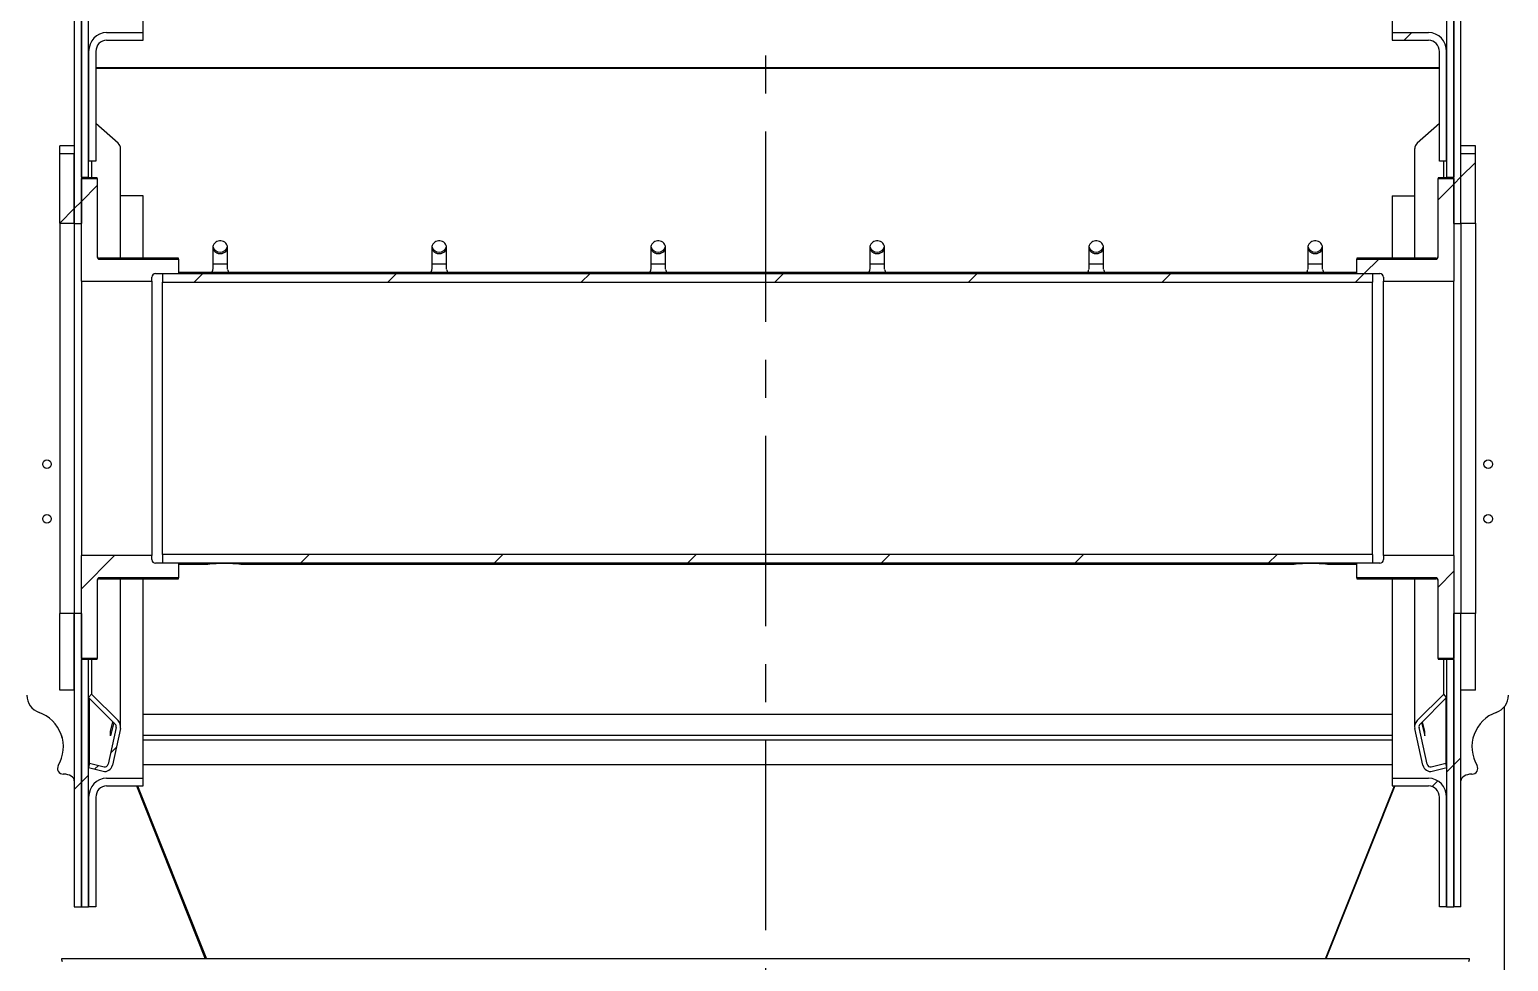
# Model space of a CAD drawing. Header units: millimetres. Extents: x 0 to 55611, y 0 to 32827.
# Drawn here: x 14167 to 16226, y 14158 to 15454 of the extents above; entities that cross this region are included whole.
import ezdxf

# ---------------------------------------------------------------- set-up
doc = ezdxf.new("R2010")
doc.units = ezdxf.units.MM
doc.header["$LTSCALE"] = 10
doc.linetypes.add('CENTER', pattern=[50.8, 31.75, -6.35, 6.35, -6.35])
doc.linetypes.add('SLD-Continua', pattern=[0])
doc.layers.add('EQUIPO', color=30, linetype='SLD-Continua')
doc.layers.add('FIMSA-CENTROS', color=3, linetype='CENTER')
pattern_1 = [(45, (-10791.88, -12779.92), (-134.7038, 134.7038), [])]

msp = doc.modelspace()

# ---------------------------------------------------------------- hatches: boundary and pattern name
at = {"linetype": 'SLD-Continua', "lineweight": 18}
h = msp.add_hatch(dxfattribs=at)
h.set_pattern_fill('ANSI31', scale=60, style=0)
h.set_pattern_definition(pattern_1)
edge = h.paths.add_edge_path(flags=0)
edge.add_ellipse((14604.9, 16151.5), major_axis=(-2467.1, -1338.5), ratio=0.17101, start_angle=275.4894, end_angle=275.6976)
edge.add_line((14132.2, 16438.5), (14227.6, 16262.6))
edge.add_ellipse((14214.6, 16254.6), major_axis=(0, 16), ratio=0.939693, start_angle=270, end_angle=300, ccw=False)
edge.add_line((14229.6, 16254.6), (14229.6, 15184.5))
edge.add_line((14229.6, 15184.5), (14239.6, 15184.5))
edge.add_line((14239.6, 15184.5), (14239.6, 16254.6))
edge.add_ellipse((14214.6, 16254.6), major_axis=(0, 26.6), ratio=0.939693, start_angle=270, end_angle=300)
edge.add_line((14236.3, 16267.9), (14141, 16443.5))
h = msp.add_hatch(dxfattribs=at)
h.set_pattern_fill('ANSI31', scale=60, style=0)
h.set_pattern_definition(pattern_1)
edge = h.paths.add_edge_path(flags=0)
edge.add_ellipse((15784.3, 16151.5), major_axis=(-2467.1, 1338.5), ratio=0.17101, start_angle=264.3024, end_angle=264.5106)
edge.add_line((16248.2, 16443.5), (16153, 16267.9))
edge.add_ellipse((16174.6, 16254.6), major_axis=(0, 26.6), ratio=0.939693, start_angle=60, end_angle=90)
edge.add_line((16149.6, 16254.6), (16149.6, 15184.5))
edge.add_line((16149.6, 15184.5), (16159.6, 15184.5))
edge.add_line((16159.6, 15184.5), (16159.6, 16254.6))
edge.add_ellipse((16174.6, 16254.6), major_axis=(0, 16), ratio=0.939693, start_angle=60, end_angle=90, ccw=False)
edge.add_line((16161.6, 16262.6), (16257, 16438.5))
h = msp.add_hatch(dxfattribs=at)
h.set_pattern_fill('ANSI31', scale=60, style=0)
h.set_pattern_definition(pattern_1)
edge = h.paths.add_edge_path(flags=0)
edge.add_line((14173.6, 16534.5), (14173.6, 16523.8))
edge.add_line((14173.6, 16523.8), (14224.6, 16523.8))
edge.add_ellipse((14224.6, 16507.9), major_axis=(0, -16), ratio=0.939693, start_angle=90, end_angle=180, ccw=False)
edge.add_line((14239.6, 16507.9), (14239.6, 15248.7))
edge.add_line((14239.6, 15248.7), (14249.6, 15248.7))
edge.add_line((14249.6, 15248.7), (14249.6, 16507.9))
edge.add_ellipse((14224.6, 16507.9), major_axis=(0, 26.6), ratio=0.939693, start_angle=270, end_angle=360)
edge.add_line((14224.6, 16534.5), (14173.6, 16534.5))
h = msp.add_hatch(dxfattribs=at)
h.set_pattern_fill('ANSI31', scale=60, style=0)
h.set_pattern_definition(pattern_1)
edge = h.paths.add_edge_path(flags=0)
edge.add_line((16215.6, 16523.8), (16215.6, 16534.5))
edge.add_line((16215.6, 16534.5), (16164.6, 16534.5))
edge.add_ellipse((16164.6, 16507.9), major_axis=(0, 26.6), ratio=0.939693, start_angle=0, end_angle=90)
edge.add_line((16139.6, 16507.9), (16139.6, 15248.7))
edge.add_line((16139.6, 15248.7), (16149.6, 15248.7))
edge.add_line((16149.6, 15248.7), (16149.6, 16507.9))
edge.add_ellipse((16164.6, 16507.9), major_axis=(0, -16), ratio=0.939693, start_angle=180, end_angle=270, ccw=False)
edge.add_line((16164.6, 16523.8), (16215.6, 16523.8))
h = msp.add_hatch(dxfattribs=at)
h.set_pattern_fill('ANSI31', scale=60, style=0)
h.set_pattern_definition(pattern_1)
edge = h.paths.add_edge_path(flags=0)
edge.add_line((16114.6, 15450.1), (16063.6, 15450.1))
edge.add_line((16063.6, 15450.1), (16063.6, 15439.4))
edge.add_line((16063.6, 15439.4), (16114.6, 15439.4))
edge.add_ellipse((16114.6, 15423.5), major_axis=(0, -16), ratio=0.939693, start_angle=90, end_angle=180, ccw=False)
edge.add_line((16129.6, 15423.5), (16129.6, 15271.3))
edge.add_line((16129.6, 15271.3), (16139.6, 15271.3))
edge.add_line((16139.6, 15271.3), (16139.6, 15423.5))
edge.add_ellipse((16114.6, 15423.5), major_axis=(0, 26.6), ratio=0.939693, start_angle=270, end_angle=360)
h = msp.add_hatch(dxfattribs=at)
h.set_pattern_fill('ANSI31', scale=60, style=0)
h.set_pattern_definition(pattern_1)
h.paths.add_polyline_path([(14229.6, 15281.8), (14209.6, 15281.8), (14209.6, 15184.6), (14229.6, 15184.6)], flags=0)
h = msp.add_hatch(dxfattribs=at)
h.set_pattern_fill('ANSI31', scale=60, style=0)
h.set_pattern_definition(pattern_1)
h.paths.add_polyline_path([(16179.6, 15281.8), (16159.6, 15281.8), (16159.6, 15184.6), (16179.6, 15184.6)], flags=0)
h = msp.add_hatch(dxfattribs=at)
h.set_pattern_fill('ANSI31', scale=60, style=0)
h.set_pattern_definition(pattern_1)
edge = h.paths.add_edge_path(flags=0)
edge.add_line((14261.6, 15137.7), (14261.6, 15247.2))
edge.add_line((14261.6, 15247.2), (14239.6, 15247.2))
edge.add_line((14239.6, 15247.2), (14239.6, 15104))
edge.add_line((14239.6, 15104), (14337.6, 15104))
edge.add_line((14337.6, 15104), (14337.6, 15109.6))
edge.add_spline(control_points=[(14337.6, 15109.6), (14337.6, 15109.6), (14337.6, 15109.7), (14337.6, 15109.8), (14337.6, 15110.4), (14337.8, 15110.9), (14338, 15111.5), (14338.2, 15112), (14338.5, 15112.5), (14338.9, 15112.9), (14339.2, 15113.3), (14339.7, 15113.7), (14340.2, 15114), (14340.7, 15114.2), (14341.2, 15114.4), (14341.8, 15114.5), (14342, 15114.6), (14342.3, 15114.6), (14342.6, 15114.6)], knot_values=[0.006511, 0.006511, 0.006511, 0.006511, 0.006734, 0.006734, 0.006734, 0.008439, 0.008439, 0.008439, 0.010142, 0.010142, 0.010142, 0.011836, 0.011836, 0.011836, 0.013517, 0.013517, 0.013517, 0.014357, 0.014357, 0.014357, 0.014357], weights=[1, 1, 1, 1, 1, 1, 1, 1, 1, 1, 1, 1, 1, 1, 1, 1, 1, 1, 1], degree=3, periodic=0)
edge.add_line((14342.6, 15114.6), (14374.6, 15114.6))
edge.add_line((14374.6, 15114.6), (14374.6, 15134.7))
edge.add_line((14374.6, 15134.7), (14264.6, 15134.7))
edge.add_spline(control_points=[(14264.6, 15134.7), (14264.6, 15134.7), (14264.5, 15134.7), (14264.5, 15134.7), (14264.3, 15134.7), (14264.1, 15134.8), (14263.9, 15134.8), (14263.6, 15134.9), (14263.2, 15135), (14263, 15135.2), (14262.7, 15135.4), (14262.4, 15135.6), (14262.2, 15135.9), (14262, 15136.2), (14261.9, 15136.5), (14261.8, 15136.8), (14261.7, 15137.1), (14261.6, 15137.4), (14261.6, 15137.7)], knot_values=[0.0181, 0.0181, 0.0181, 0.0181, 0.018197, 0.018197, 0.018197, 0.018813, 0.018813, 0.018813, 0.019818, 0.019818, 0.019818, 0.020824, 0.020824, 0.020824, 0.021833, 0.021833, 0.021833, 0.0228, 0.0228, 0.0228, 0.0228], weights=[1, 1, 1, 1, 1, 1, 1, 1, 1, 1, 1, 1, 1, 1, 1, 1, 1, 1, 1], degree=3, periodic=0)
h = msp.add_hatch(dxfattribs=at)
h.set_pattern_fill('ANSI31', scale=60, style=0)
h.set_pattern_definition(pattern_1)
edge = h.paths.add_edge_path(flags=0)
edge.add_line((16127.6, 15247.2), (16127.6, 15137.7))
edge.add_spline(control_points=[(16127.6, 15137.7), (16127.6, 15137.7), (16127.6, 15137.7), (16127.6, 15137.6), (16127.6, 15137.3), (16127.5, 15136.9), (16127.4, 15136.6), (16127.3, 15136.3), (16127.1, 15136), (16126.9, 15135.7), (16126.7, 15135.6), (16126.6, 15135.4), (16126.4, 15135.3), (16126.1, 15135.1), (16125.8, 15135), (16125.5, 15134.9), (16125.2, 15134.8), (16124.9, 15134.7), (16124.6, 15134.7)], knot_values=[0.016003, 0.016003, 0.016003, 0.016003, 0.016138, 0.016138, 0.016138, 0.017157, 0.017157, 0.017157, 0.018175, 0.018175, 0.018175, 0.018814, 0.018814, 0.018814, 0.019818, 0.019818, 0.019818, 0.020704, 0.020704, 0.020704, 0.020704], weights=[1, 1, 1, 1, 1, 1, 1, 1, 1, 1, 1, 1, 1, 1, 1, 1, 1, 1, 1], degree=3, periodic=0)
edge.add_line((16124.6, 15134.7), (16014.6, 15134.7))
edge.add_line((16014.6, 15134.7), (16014.6, 15114.6))
edge.add_line((16014.6, 15114.6), (16046.6, 15114.6))
edge.add_spline(control_points=[(16046.6, 15114.6), (16047, 15114.6), (16047.3, 15114.6), (16047.7, 15114.5), (16048.2, 15114.4), (16048.7, 15114.2), (16049.2, 15113.9), (16049.7, 15113.6), (16050.1, 15113.2), (16050.5, 15112.8), (16050.8, 15112.3), (16051.1, 15111.8), (16051.3, 15111.3), (16051.5, 15110.8), (16051.6, 15110.2), (16051.6, 15109.6), (16051.6, 15109.6), (16051.6, 15109.6), (16051.6, 15109.6)], knot_values=[0.019127, 0.019127, 0.019127, 0.019127, 0.02019, 0.02019, 0.02019, 0.021856, 0.021856, 0.021856, 0.023528, 0.023528, 0.023528, 0.02521, 0.02521, 0.02521, 0.026904, 0.026904, 0.026904, 0.026974, 0.026974, 0.026974, 0.026974], weights=[1, 1, 1, 1, 1, 1, 1, 1, 1, 1, 1, 1, 1, 1, 1, 1, 1, 1, 1], degree=3, periodic=0)
edge.add_line((16051.6, 15109.6), (16051.6, 15104))
edge.add_line((16051.6, 15104), (16149.6, 15104))
edge.add_line((16149.6, 15104), (16149.6, 15247.2))
edge.add_line((16149.6, 15247.2), (16127.6, 15247.2))
h = msp.add_hatch(dxfattribs=at)
h.set_pattern_fill('ANSI31', scale=60, style=0)
h.set_pattern_definition(pattern_1)
h.paths.add_polyline_path([(16036.6, 15114.6), (14352.6, 15114.6), (14352.6, 15102.5), (16036.6, 15102.5)], flags=0)
h = msp.add_hatch(dxfattribs=at)
h.set_pattern_fill('ANSI31', scale=60, style=0)
h.set_pattern_definition(pattern_1)
edge = h.paths.add_edge_path(flags=0)
edge.add_line((14261.6, 14579), (14261.6, 14688.4))
edge.add_spline(control_points=[(14261.6, 14688.4), (14261.6, 14688.6), (14261.6, 14688.7), (14261.6, 14688.8), (14261.7, 14689.2), (14261.8, 14689.5), (14261.9, 14689.8), (14262.1, 14690.1), (14262.3, 14690.4), (14262.6, 14690.6), (14262.8, 14690.9), (14263.1, 14691.1), (14263.4, 14691.2), (14263.7, 14691.3), (14264.1, 14691.4), (14264.4, 14691.4), (14264.5, 14691.4), (14264.5, 14691.4), (14264.6, 14691.4)], knot_values=[0.00059, 0.00059, 0.00059, 0.00059, 0.001019, 0.001019, 0.001019, 0.002038, 0.002038, 0.002038, 0.003056, 0.003056, 0.003056, 0.004069, 0.004069, 0.004069, 0.005076, 0.005076, 0.005076, 0.005293, 0.005293, 0.005293, 0.005293], weights=[1, 1, 1, 1, 1, 1, 1, 1, 1, 1, 1, 1, 1, 1, 1, 1, 1, 1, 1], degree=3, periodic=0)
edge.add_line((14264.6, 14691.4), (14374.6, 14691.4))
edge.add_line((14374.6, 14691.4), (14374.6, 14711.6))
edge.add_line((14374.6, 14711.6), (14342.6, 14711.6))
edge.add_spline(control_points=[(14342.6, 14711.6), (14342.5, 14711.6), (14342.5, 14711.6), (14342.4, 14711.6), (14342, 14711.6), (14341.7, 14711.6), (14341.4, 14711.7), (14340.8, 14711.9), (14340.3, 14712.1), (14339.8, 14712.4), (14339.4, 14712.7), (14339, 14713.1), (14338.6, 14713.6), (14338.3, 14714), (14338, 14714.5), (14337.8, 14715.1), (14337.7, 14715.6), (14337.6, 14716.1), (14337.6, 14716.6)], knot_values=[0.030148, 0.030148, 0.030148, 0.030148, 0.030361, 0.030361, 0.030361, 0.031383, 0.031383, 0.031383, 0.033059, 0.033059, 0.033059, 0.034734, 0.034734, 0.034734, 0.036417, 0.036417, 0.036417, 0.037988, 0.037988, 0.037988, 0.037988], weights=[1, 1, 1, 1, 1, 1, 1, 1, 1, 1, 1, 1, 1, 1, 1, 1, 1, 1, 1], degree=3, periodic=0)
edge.add_line((14337.6, 14716.6), (14337.6, 14722.2))
edge.add_line((14337.6, 14722.2), (14239.6, 14722.2))
edge.add_line((14239.6, 14722.2), (14239.6, 14579))
edge.add_line((14239.6, 14579), (14261.6, 14579))
h = msp.add_hatch(dxfattribs=at)
h.set_pattern_fill('ANSI31', scale=60, style=0)
h.set_pattern_definition(pattern_1)
h.paths.add_polyline_path([(14352.6, 14711.6), (16036.6, 14711.6), (16036.6, 14723.7), (14352.6, 14723.7)], flags=0)
h = msp.add_hatch(dxfattribs=at)
h.set_pattern_fill('ANSI31', scale=60, style=0)
h.set_pattern_definition(pattern_1)
edge = h.paths.add_edge_path(flags=0)
edge.add_line((16127.6, 14688.4), (16127.6, 14579))
edge.add_line((16127.6, 14579), (16149.6, 14579))
edge.add_line((16149.6, 14579), (16149.6, 14722.2))
edge.add_line((16149.6, 14722.2), (16051.6, 14722.2))
edge.add_line((16051.6, 14722.2), (16051.6, 14716.6))
edge.add_spline(control_points=[(16051.6, 14716.6), (16051.6, 14716.6), (16051.6, 14716.5), (16051.6, 14716.5), (16051.6, 14715.9), (16051.5, 14715.3), (16051.3, 14714.8), (16051.1, 14714.3), (16050.8, 14713.8), (16050.4, 14713.3), (16050.2, 14713.1), (16049.9, 14712.8), (16049.6, 14712.6), (16049.2, 14712.3), (16048.7, 14712), (16048.2, 14711.8), (16047.7, 14711.7), (16047.1, 14711.6), (16046.6, 14711.6)], knot_values=[0.02679, 0.02679, 0.02679, 0.02679, 0.026908, 0.026908, 0.026908, 0.028612, 0.028612, 0.028612, 0.030316, 0.030316, 0.030316, 0.031385, 0.031385, 0.031385, 0.033058, 0.033058, 0.033058, 0.034631, 0.034631, 0.034631, 0.034631], weights=[1, 1, 1, 1, 1, 1, 1, 1, 1, 1, 1, 1, 1, 1, 1, 1, 1, 1, 1], degree=3, periodic=0)
edge.add_line((16046.6, 14711.6), (16014.6, 14711.6))
edge.add_line((16014.6, 14711.6), (16014.6, 14691.4))
edge.add_line((16014.6, 14691.4), (16124.6, 14691.4))
edge.add_spline(control_points=[(16124.6, 14691.4), (16124.8, 14691.4), (16125, 14691.4), (16125.2, 14691.4), (16125.6, 14691.3), (16125.9, 14691.2), (16126.2, 14691), (16126.4, 14690.8), (16126.7, 14690.6), (16126.9, 14690.3), (16127.1, 14690.1), (16127.3, 14689.8), (16127.4, 14689.5), (16127.5, 14689.1), (16127.6, 14688.8), (16127.6, 14688.5), (16127.6, 14688.5), (16127.6, 14688.4), (16127.6, 14688.4)], knot_values=[0.013521, 0.013521, 0.013521, 0.013521, 0.014147, 0.014147, 0.014147, 0.015148, 0.015148, 0.015148, 0.016152, 0.016152, 0.016152, 0.01716, 0.01716, 0.01716, 0.018175, 0.018175, 0.018175, 0.018225, 0.018225, 0.018225, 0.018225], weights=[1, 1, 1, 1, 1, 1, 1, 1, 1, 1, 1, 1, 1, 1, 1, 1, 1, 1, 1], degree=3, periodic=0)
h = msp.add_hatch(dxfattribs=at)
h.set_pattern_fill('ANSI31', scale=60, style=0)
h.set_pattern_definition(pattern_1)
h.paths.add_polyline_path([(14229.6, 14641.7), (14229.6, 14233.7), (14239.6, 14233.7), (14239.6, 14641.7)], flags=0)
h = msp.add_hatch(dxfattribs=at)
h.set_pattern_fill('ANSI31', scale=60, style=0)
h.set_pattern_definition(pattern_1)
h.paths.add_polyline_path([(16149.6, 14233.7), (16159.6, 14233.7), (16159.6, 14641.7), (16149.6, 14641.7)], flags=0)
h = msp.add_hatch(dxfattribs=at)
h.set_pattern_fill('ANSI31', scale=60, style=0)
h.set_pattern_definition(pattern_1)
h.paths.add_polyline_path([(14239.6, 14233.7), (14249.6, 14233.7), (14249.6, 14577.5), (14239.6, 14577.5)], flags=0)
h = msp.add_hatch(dxfattribs=at)
h.set_pattern_fill('ANSI31', scale=60, style=0)
h.set_pattern_definition(pattern_1)
h.paths.add_polyline_path([(16149.6, 14577.5), (16139.6, 14577.5), (16139.6, 14233.7), (16149.6, 14233.7)], flags=0)
h = msp.add_hatch(dxfattribs=at)
h.set_pattern_fill('ANSI31', scale=60, style=0)
h.set_pattern_definition(pattern_1)
edge = h.paths.add_edge_path(flags=0)
edge.add_line((14282.6, 14430.7), (14293.8, 14481.6))
edge.add_ellipse((14283.3, 14484.2), major_axis=(0, 11.5), ratio=0.939693, start_angle=256.8, end_angle=316.8)
edge.add_line((14290.7, 14492.6), (14253.7, 14529.5))
edge.add_line((14253.7, 14529.5), (14249.6, 14524.9))
edge.add_line((14249.6, 14524.9), (14286.6, 14487.9))
edge.add_ellipse((14283.3, 14484.2), major_axis=(0, 5.07), ratio=0.939693, start_angle=256.8, end_angle=316.8, ccw=False)
edge.add_line((14288, 14483.1), (14276.7, 14432.1))
edge.add_ellipse((14272.1, 14433.3), major_axis=(0, -5.07), ratio=0.939693, start_angle=-13.2, end_angle=76.8, ccw=False)
edge.add_line((14271, 14428.4), (14250.9, 14433.4))
edge.add_line((14250.9, 14433.4), (14249.6, 14427.2))
edge.add_line((14249.6, 14427.2), (14269.6, 14422.1))
edge.add_ellipse((14272.1, 14433.3), major_axis=(0, -11.5), ratio=0.939693, start_angle=346.8, end_angle=436.8)
h = msp.add_hatch(dxfattribs=at)
h.set_pattern_fill('ANSI31', scale=60, style=0)
h.set_pattern_definition(pattern_1)
edge = h.paths.add_edge_path(flags=0)
edge.add_line((16114.6, 14412.5), (16063.6, 14412.5))
edge.add_line((16063.6, 14412.5), (16063.6, 14401.9))
edge.add_line((16063.6, 14401.9), (16114.6, 14401.9))
edge.add_ellipse((16114.6, 14385.9), major_axis=(0, -16), ratio=0.939693, start_angle=90, end_angle=180, ccw=False)
edge.add_line((16129.6, 14385.9), (16129.6, 14233.7))
edge.add_line((16129.6, 14233.7), (16139.6, 14233.7))
edge.add_line((16139.6, 14233.7), (16139.6, 14385.9))
edge.add_ellipse((16114.6, 14385.9), major_axis=(0, 26.6), ratio=0.939693, start_angle=270, end_angle=360)

# ---------------------------------------------------------------- linework, layer by layer
at = {"layer": 'EQUIPO', "linetype": 'SLD-Continua', "lineweight": 25}
for p, q in [((14239.6, 15248.7), (14239.6, 16507.9)), ((14249.6, 15248.7), (14249.6, 16507.9)), ((16139.6, 16507.9), (16139.6, 15248.7)), ((16149.6, 16507.9), (16149.6, 15248.7)), ((14229.6, 16254.6), (14229.6, 15184.5)), ((14239.6, 16254.6), (14239.6, 15184.5)), ((16149.6, 15184.5), (16149.6, 16254.6)), ((16159.6, 15184.5), (16159.6, 16254.6)), ((14325.6, 15450.1), (14325.6, 16145)), ((16063.6, 16145), (16063.6, 15450.1)), ((14274.6, 15450.1), (14325.6, 15450.1)), ((14274.6, 15439.4), (14325.6, 15439.4)), ((14325.6, 15439.4), (14325.6, 15450.1)), ((16063.6, 15450.1), (16063.6, 15439.4)), ((16063.6, 15450.1), (16114.6, 15450.1)), ((16063.6, 15439.4), (16114.6, 15439.4)), ((14249.6, 15423.5), (14249.6, 15271.3)), ((14259.6, 15424.6), (14259.6, 15401.3)), ((14259.6, 15423.5), (14259.6, 15271.3)), ((16129.6, 15271.3), (16129.6, 15423.5)), ((16139.6, 15271.3), (16139.6, 15423.5)), ((14259.6, 15401.3), (16129.6, 15401.3)), ((14259.6, 15401.3), (14259.6, 15400.7)), ((14259.6, 15400.7), (16129.6, 15400.7)), ((14290.7, 15296), (14259.6, 15323.4)), ((16129.6, 15323.4), (16098.5, 15296)), ((14229.6, 15292.6), (14209.6, 15292.6)), ((14209.6, 15281.8), (14209.6, 15292.6)), ((14209.6, 15281.8), (14229.6, 15281.8)), ((14209.6, 15184.6), (14209.6, 15281.8)), ((14229.6, 15184.6), (14229.6, 15281.8)), ((14294.1, 15136.1), (14294.1, 15288.6)), ((16095.1, 15288.6), (16095.1, 15136.1)), ((16179.6, 15292.6), (16159.6, 15292.6)), ((16159.6, 15281.8), (16179.6, 15281.8)), ((16159.6, 15184.6), (16159.6, 15281.8)), ((16179.6, 15281.8), (16179.6, 15292.6)), ((16179.6, 15184.6), (16179.6, 15281.8)), ((14259.6, 15271.3), (14249.6, 15271.3)), ((14253.7, 15271.3), (14253.7, 15248.1)), ((16139.6, 15271.3), (16129.6, 15271.3)), ((16135.5, 15248.1), (16135.5, 15271.3)), ((14239.6, 15248.7), (14249.6, 15248.7)), ((14261.6, 15248.1), (14239.6, 15248.1)), ((14239.6, 15247.2), (14261.6, 15247.2)), ((14239.6, 15104), (14239.6, 15247.2)), ((14249.6, 15248.1), (14249.6, 15248.7)), ((14261.6, 15247.2), (14261.6, 15248.1)), ((14261.6, 15247.2), (14261.6, 15137.7)), ((16149.6, 15248.1), (16127.6, 15248.1)), ((16127.6, 15248.1), (16127.6, 15247.2)), ((16127.6, 15247.2), (16149.6, 15247.2)), ((16127.6, 15137.7), (16127.6, 15247.2)), ((16139.6, 15248.7), (16149.6, 15248.7)), ((16139.6, 15248.1), (16139.6, 15248.7)), ((16149.6, 15247.2), (16149.6, 15104)), ((14325.6, 15222.7), (14294.1, 15222.7)), ((14325.6, 15136.1), (14325.6, 15222.7)), ((16063.6, 15222.7), (16095.1, 15222.7)), ((16063.6, 15222.7), (16063.6, 15136.1)), ((14209.6, 15184.6), (14229.6, 15184.6)), ((14209.6, 15184.6), (14209.6, 15006.3)), ((14229.6, 15184.5), (14239.6, 15184.5)), ((14229.6, 15184.5), (14229.6, 14641.7)), ((16149.6, 15184.5), (16159.6, 15184.5)), ((16159.6, 15184.6), (16179.6, 15184.6)), ((16159.6, 15184.5), (16159.6, 15006.3)), ((16179.6, 15184.6), (16179.6, 15006.3)), ((14422.3, 15150.4), (14422.3, 15120.6)), ((14443, 15120.6), (14443, 15150.4)), ((14727.1, 15150.4), (14727.1, 15120.6)), ((14747.8, 15120.6), (14747.8, 15150.4)), ((15031.9, 15150.4), (15031.9, 15120.6)), ((15052.6, 15120.6), (15052.6, 15150.4)), ((15336.7, 15150.4), (15336.7, 15120.6)), ((15357.4, 15120.6), (15357.4, 15150.4)), ((15641.5, 15150.4), (15641.5, 15120.6)), ((15662.2, 15120.6), (15662.2, 15150.4)), ((15946.3, 15150.4), (15946.3, 15120.6)), ((15967, 15120.6), (15967, 15150.4)), ((14374.6, 15136.1), (14264.6, 15136.1)), ((14264.6, 15134.7), (14374.6, 15134.7)), ((14374.6, 15134.7), (14374.6, 15136.1)), ((14374.6, 15134.7), (14374.6, 15114.6)), ((14422.3, 15128.3), (14443, 15128.3)), ((14727.1, 15128.3), (14747.8, 15128.3)), ((15031.9, 15128.3), (15052.6, 15128.3)), ((15336.7, 15128.3), (15357.4, 15128.3)), ((15641.5, 15128.3), (15662.2, 15128.3)), ((15946.3, 15128.3), (15967, 15128.3)), ((16124.6, 15136.1), (16014.6, 15136.1)), ((16014.6, 15136.1), (16014.6, 15134.7)), ((16014.6, 15134.7), (16124.6, 15134.7)), ((16014.6, 15114.6), (16014.6, 15134.7)), ((14337.6, 15104), (14337.6, 15109.6)), ((14342.6, 15114.6), (14374.6, 15114.6)), ((14352.6, 15114.6), (16036.6, 15114.6)), ((14352.6, 15114.6), (14352.6, 15102.5)), ((16014.6, 15116.1), (14374.6, 15116.1)), ((16014.6, 15114.6), (16046.6, 15114.6)), ((16036.6, 15114.6), (16036.6, 15102.5)), ((16051.6, 15109.6), (16051.6, 15104)), ((14239.6, 15104), (14337.6, 15104)), ((14239.6, 15104), (14239.6, 14722.2)), ((14337.6, 15104), (14337.6, 14722.2)), ((14352.6, 14723.7), (14352.6, 15102.5)), ((14352.6, 15102.5), (16036.6, 15102.5)), ((16036.6, 14723.7), (16036.6, 15102.5)), ((16051.6, 14722.2), (16051.6, 15104)), ((16051.6, 15104), (16149.6, 15104)), ((16149.6, 14722.2), (16149.6, 15104)), ((14209.6, 15006.3), (14209.6, 14641.6)), ((16159.6, 15006.3), (16159.6, 14641.7)), ((16179.6, 15006.3), (16179.6, 14641.6)), ((14337.6, 14722.2), (14239.6, 14722.2)), ((14239.6, 14579), (14239.6, 14722.2)), ((14337.6, 14716.6), (14337.6, 14722.2)), ((16036.6, 14723.7), (14352.6, 14723.7)), ((14352.6, 14723.7), (14352.6, 14711.6)), ((16036.6, 14723.7), (16036.6, 14711.6)), ((16051.6, 14722.2), (16051.6, 14716.6)), ((16149.6, 14722.2), (16051.6, 14722.2)), ((16149.6, 14722.2), (16149.6, 14579)), ((14374.6, 14711.6), (14342.6, 14711.6)), ((16036.6, 14711.6), (14352.6, 14711.6)), ((14374.6, 14711.6), (14374.6, 14691.4)), ((14374.6, 14710.1), (14415.6, 14710.1)), ((14461.6, 14710.1), (15927.6, 14710.1)), ((15927.6, 14710.1), (15927.6, 14710.1)), ((15973.6, 14710.1), (16014.6, 14710.1)), ((16014.6, 14691.4), (16014.6, 14711.6)), ((16046.6, 14711.6), (16014.6, 14711.6)), ((14261.6, 14688.4), (14261.6, 14579)), ((14374.6, 14691.4), (14264.6, 14691.4)), ((14264.6, 14690.1), (14374.6, 14690.1)), ((14294.1, 14484.2), (14294.1, 14690.1)), ((14325.6, 14412.5), (14325.6, 14690.1)), ((14374.6, 14690.1), (14374.6, 14691.4)), ((16124.6, 14691.4), (16014.6, 14691.4)), ((16014.6, 14691.4), (16014.6, 14690.1)), ((16014.6, 14690.1), (16124.6, 14690.1)), ((16063.6, 14690.1), (16063.6, 14412.5)), ((16095.1, 14690.1), (16095.1, 14484.2)), ((16127.6, 14579), (16127.6, 14688.4)), ((14209.6, 14534.9), (14209.6, 14641.6)), ((14229.6, 14641.6), (14209.6, 14641.6)), ((14239.6, 14641.7), (14229.6, 14641.7)), ((14229.6, 14641.7), (14229.6, 14233.7)), ((14229.6, 14534.9), (14229.6, 14641.6)), ((14239.6, 14641.7), (14239.6, 14233.7)), ((16159.6, 14641.7), (16149.6, 14641.7)), ((16149.6, 14233.7), (16149.6, 14641.7)), ((16159.6, 14233.7), (16159.6, 14641.7)), ((16179.6, 14641.6), (16159.6, 14641.6)), ((16159.6, 14534.9), (16159.6, 14641.6)), ((16179.6, 14534.9), (16179.6, 14641.6)), ((14261.6, 14579), (14239.6, 14579)), ((14239.6, 14578.1), (14261.6, 14578.1)), ((14239.6, 14233.7), (14239.6, 14577.5)), ((14249.6, 14577.5), (14239.6, 14577.5)), ((14249.6, 14577.5), (14249.6, 14578.1)), ((14249.6, 14233.7), (14249.6, 14577.5)), ((14253.7, 14578.1), (14253.7, 14529.5)), ((14261.6, 14578.1), (14261.6, 14579)), ((16149.6, 14579), (16127.6, 14579)), ((16127.6, 14579), (16127.6, 14578.1)), ((16127.6, 14578.1), (16149.6, 14578.1)), ((16135.5, 14529.5), (16135.5, 14578.1)), ((16139.6, 14577.5), (16139.6, 14578.1)), ((16139.6, 14577.5), (16139.6, 14233.7)), ((16149.6, 14577.5), (16139.6, 14577.5)), ((16149.6, 14577.5), (16149.6, 14233.7)), ((14229.6, 14534.9), (14209.6, 14534.9)), ((16179.6, 14534.9), (16159.6, 14534.9)), ((14253.7, 14529.5), (14249.6, 14524.9)), ((14286.6, 14487.9), (14249.6, 14524.9)), ((14250.9, 14433.4), (14250.9, 14523.5)), ((14290.7, 14492.6), (14253.7, 14529.5)), ((16135.5, 14529.5), (16098.5, 14492.6)), ((16139.6, 14524.9), (16102.6, 14487.9)), ((16139.6, 14524.9), (16135.5, 14529.5)), ((16138.3, 14523.5), (16138.3, 14433.4)), ((16220.2, 14144.1), (16220.2, 14512.3)), ((14280, 14477.3), (14283.4, 14491.1)), ((16063.6, 14501), (14325.6, 14501)), ((16109.2, 14477.3), (16105.8, 14491.1)), ((14288, 14483.1), (14276.7, 14432.1)), ((14284.6, 14489.9), (14280, 14471.5)), ((14280, 14471.5), (14280, 14477.3)), ((14280, 14477.3), (14281.4, 14477)), ((14293.8, 14481.6), (14282.6, 14430.7)), ((16063.6, 14471.8), (14325.6, 14471.8)), ((16106.6, 14430.7), (16095.4, 14481.6)), ((16112.5, 14432.1), (16101.2, 14483.1)), ((16104.6, 14489.9), (16109.2, 14471.5)), ((16107.8, 14477), (16109.2, 14477.3)), ((16109.2, 14471.5), (16109.2, 14477.3)), ((14212.9, 14468.4), (14212.9, 14468.2)), ((16063.6, 14465.5), (14325.6, 14465.5)), ((14250.9, 14433.4), (14249.6, 14427.2)), ((14250.9, 14433.4), (14271, 14428.4)), ((16063.6, 14430.9), (14325.6, 14430.9)), ((16118.2, 14428.4), (16138.3, 14433.4)), ((16139.7, 14427.2), (16138.3, 14433.4)), ((14214.6, 14418.1), (14214.2, 14418.1)), ((14249.6, 14427.2), (14269.6, 14422.1)), ((14274.6, 14412.5), (14325.6, 14412.5)), ((14325.6, 14401.9), (14325.6, 14412.5)), ((16063.6, 14412.5), (16063.6, 14401.9)), ((16063.6, 14412.5), (16114.6, 14412.5)), ((16119.6, 14422.1), (16139.7, 14427.2)), ((16174.6, 14418.1), (16175, 14418.1)), ((14274.6, 14401.9), (14325.6, 14401.9)), ((14316.1, 14401.9), (14411.9, 14161)), ((14316.3, 14401.9), (14412.1, 14161)), ((14317.8, 14401.9), (14413.5, 14161)), ((15970.9, 14161), (16066.9, 14401.9)), ((16067.4, 14401.9), (15971.6, 14161)), ((16063.6, 14401.9), (16114.6, 14401.9)), ((14249.6, 14385.9), (14249.6, 14233.7)), ((14259.6, 14385.9), (14259.6, 14233.7)), ((16129.6, 14233.7), (16129.6, 14385.9)), ((16139.6, 14233.7), (16139.6, 14385.9)), ((14229.6, 14233.7), (14239.6, 14233.7)), ((14239.6, 14233.7), (14249.6, 14233.7)), ((14259.6, 14233.7), (14249.6, 14233.7)), ((16139.6, 14233.7), (16129.6, 14233.7)), ((16139.6, 14233.7), (16149.6, 14233.7)), ((16159.6, 14233.7), (16149.6, 14233.7)), ((16171.6, 14161), (14211.9, 14161))]:
    msp.add_line(p, q, dxfattribs=at)
at = {"layer": 'EQUIPO', "linetype": 'SLD-Continua', "lineweight": 25, "flags": 128}
for points in [[(14443, 15150.4), (14442.8, 15152.2), (14442.3, 15153.9), (14441.4, 15155.5), (14440.3, 15157), (14438.9, 15158.2), (14437.2, 15159.1), (14435.5, 15159.7), (14433.6, 15160.1), (14431.7, 15160.1), (14429.8, 15159.7), (14428, 15159.1), (14426.4, 15158.2), (14425, 15157), (14423.9, 15155.5), (14423, 15153.9), (14422.5, 15152.2), (14422.3, 15150.4)], [(14422.4, 15151.3), (14422.5, 15150.3), (14423, 15148.6), (14423.9, 15147), (14425, 15145.6), (14426.4, 15144.4), (14428, 15143.5), (14429.8, 15142.8), (14431.7, 15142.5), (14433.6, 15142.5), (14435.5, 15142.8), (14437.2, 15143.5), (14438.9, 15144.4), (14440.3, 15145.6), (14441.4, 15147), (14442.3, 15148.6), (14442.8, 15150.3), (14442.9, 15151.3)], [(14747.8, 15150.4), (14747.6, 15152.2), (14747.1, 15153.9), (14746.2, 15155.5), (14745.1, 15157), (14743.7, 15158.2), (14742, 15159.1), (14740.3, 15159.7), (14738.4, 15160.1), (14736.5, 15160.1), (14734.6, 15159.7), (14732.8, 15159.1), (14731.2, 15158.2), (14729.8, 15157), (14728.7, 15155.5), (14727.8, 15153.9), (14727.3, 15152.2), (14727.1, 15150.4)], [(14727.2, 15151.3), (14727.3, 15150.3), (14727.8, 15148.6), (14728.7, 15147), (14729.8, 15145.6), (14731.2, 15144.4), (14732.8, 15143.5), (14734.6, 15142.8), (14736.5, 15142.5), (14738.4, 15142.5), (14740.3, 15142.8), (14742, 15143.5), (14743.7, 15144.4), (14745.1, 15145.6), (14746.2, 15147), (14747.1, 15148.6), (14747.6, 15150.3), (14747.7, 15151.3)], [(15052.6, 15150.4), (15052.4, 15152.2), (15051.9, 15153.9), (15051, 15155.5), (15049.9, 15157), (15048.5, 15158.2), (15046.8, 15159.1), (15045.1, 15159.7), (15043.2, 15160.1), (15041.3, 15160.1), (15039.4, 15159.7), (15037.6, 15159.1), (15036, 15158.2), (15034.6, 15157), (15033.5, 15155.5), (15032.6, 15153.9), (15032.1, 15152.2), (15031.9, 15150.4)], [(15032, 15151.3), (15032.1, 15150.3), (15032.6, 15148.6), (15033.5, 15147), (15034.6, 15145.6), (15036, 15144.4), (15037.6, 15143.5), (15039.4, 15142.8), (15041.3, 15142.5), (15043.2, 15142.5), (15045.1, 15142.8), (15046.8, 15143.5), (15048.5, 15144.4), (15049.9, 15145.6), (15051, 15147), (15051.9, 15148.6), (15052.4, 15150.3), (15052.5, 15151.3)], [(15357.4, 15150.4), (15357.2, 15152.2), (15356.7, 15153.9), (15355.8, 15155.5), (15354.7, 15157), (15353.3, 15158.2), (15351.6, 15159.1), (15349.9, 15159.7), (15348, 15160.1), (15346.1, 15160.1), (15344.2, 15159.7), (15342.4, 15159.1), (15340.8, 15158.2), (15339.4, 15157), (15338.3, 15155.5), (15337.4, 15153.9), (15336.9, 15152.2), (15336.7, 15150.4)], [(15336.8, 15151.3), (15336.9, 15150.3), (15337.4, 15148.6), (15338.3, 15147), (15339.4, 15145.6), (15340.8, 15144.4), (15342.4, 15143.5), (15344.2, 15142.8), (15346.1, 15142.5), (15348, 15142.5), (15349.9, 15142.8), (15351.6, 15143.5), (15353.3, 15144.4), (15354.7, 15145.6), (15355.8, 15147), (15356.7, 15148.6), (15357.2, 15150.3), (15357.3, 15151.3)], [(15662.2, 15150.4), (15662, 15152.2), (15661.5, 15153.9), (15660.6, 15155.5), (15659.5, 15157), (15658.1, 15158.2), (15656.4, 15159.1), (15654.7, 15159.7), (15652.8, 15160.1), (15650.9, 15160.1), (15649, 15159.7), (15647.2, 15159.1), (15645.6, 15158.2), (15644.2, 15157), (15643.1, 15155.5), (15642.2, 15153.9), (15641.7, 15152.2), (15641.5, 15150.4)], [(15641.6, 15151.3), (15641.7, 15150.3), (15642.2, 15148.6), (15643.1, 15147), (15644.2, 15145.6), (15645.6, 15144.4), (15647.2, 15143.5), (15649, 15142.8), (15650.9, 15142.5), (15652.8, 15142.5), (15654.7, 15142.8), (15656.4, 15143.5), (15658.1, 15144.4), (15659.5, 15145.6), (15660.6, 15147), (15661.5, 15148.6), (15662, 15150.3), (15662.1, 15151.3)], [(15967, 15150.4), (15966.8, 15152.2), (15966.3, 15153.9), (15965.4, 15155.5), (15964.3, 15157), (15962.9, 15158.2), (15961.2, 15159.1), (15959.5, 15159.7), (15957.6, 15160.1), (15955.7, 15160.1), (15953.8, 15159.7), (15952, 15159.1), (15950.4, 15158.2), (15949, 15157), (15947.9, 15155.5), (15947, 15153.9), (15946.5, 15152.2), (15946.3, 15150.4)], [(15946.4, 15151.3), (15946.5, 15150.3), (15947, 15148.6), (15947.9, 15147), (15949, 15145.6), (15950.4, 15144.4), (15952, 15143.5), (15953.8, 15142.8), (15955.7, 15142.5), (15957.6, 15142.5), (15959.5, 15142.8), (15961.2, 15143.5), (15962.9, 15144.4), (15964.3, 15145.6), (15965.4, 15147), (15966.3, 15148.6), (15966.8, 15150.3), (15966.9, 15151.3)]]:
    msp.add_lwpolyline(points, dxfattribs=at)
at = {"layer": 'EQUIPO', "linetype": 'SLD-Continua', "lineweight": 25}
for centre in [(14191.6, 14849.6), (16197.6, 14849.6), (14191.6, 14773.4), (16197.6, 14773.4)]:
    msp.add_circle(centre, 6, dxfattribs=at)
for centre, radius, start, end in [((14284.3, 15288.6), 9.8, 0.2664, 49.1867), ((16105, 15288.6), 9.85, 130.9491, 179.5977), ((14432.6, 15154.8), 10.4, 194.0537, 345.9463), ((14737.4, 15154.8), 10.4, 194.0537, 345.9463), ((15042.2, 15154.8), 10.4, 194.0537, 345.9463), ((15347, 15154.8), 10.4, 194.0537, 345.9463), ((15651.8, 15154.8), 10.4, 194.0537, 345.9463), ((15956.6, 15154.8), 10.4, 194.0537, 345.9463), ((14264.6, 15139.1), 3, 180, 270), ((14264.6, 15137.7), 3.01, 179.7934, 269.8626), ((16124.6, 15139.1), 3, 270, 0), ((16124.6, 15137.7), 3.01, 270.1949, 0.149), ((14342.6, 15109.6), 5.02, 90.2309, 180.201), ((14416.5, 15120.6), 5.85, 308.825, 359.4429), ((14448.8, 15120.6), 5.83, 180.4752, 231.2569), ((14721.3, 15120.6), 5.85, 308.825, 359.4429), ((14753.6, 15120.6), 5.83, 180.4752, 231.2569), ((15026.1, 15120.6), 5.85, 308.825, 359.4429), ((15058.4, 15120.6), 5.83, 180.4752, 231.2569), ((15330.9, 15120.6), 5.85, 308.825, 359.4429), ((15363.2, 15120.6), 5.83, 180.4752, 231.2569), ((15635.7, 15120.6), 5.85, 308.825, 359.4429), ((15668, 15120.6), 5.83, 180.4752, 231.2569), ((15940.5, 15120.6), 5.85, 308.825, 359.4429), ((15972.8, 15120.6), 5.83, 180.4752, 231.2569), ((16046.6, 15109.6), 5.02, 359.8088, 89.7593), ((14342.6, 14716.6), 5.02, 179.7401, 269.828), ((16046.6, 14716.6), 5.02, 270.2472, 0.1847), ((14438.6, 14507.8), 203.5, 83.5118, 96.4882), ((15950.6, 14507.8), 203.5, 83.5118, 96.4882), ((14264.6, 14688.4), 3.01, 90.1659, 180.178), ((14264.6, 14687.1), 3, 90, 180), ((16124.6, 14688.4), 3.01, 359.8491, 89.8069), ((16124.6, 14687.1), 3, 0, 90), ((14189, 14527.9), 25.4, 180, 250.5288), ((16200.2, 14527.9), 25.4, 289.4712, 0), ((14163.6, 14456.1), 50.8, 329.3226, 70.5288), ((16225.6, 14456.1), 50.8, 109.4712, 210.6774), ((14214.2, 14426.1), 8, 149.3226, 270), ((16175, 14426.1), 8, 270, 30.6774)]:
    msp.add_arc(centre, radius, start, end, dxfattribs=at)
for centre, major_axis, ratio, start_param, end_param in [((14274.6, 15423.5), (0, -26.6), 0.939693, 3.141593, 4.712389), ((14274.6, 15423.5), (0, 16), 0.939693, 0, 1.570796), ((16114.6, 15423.5), (0, 26.6), 0.939693, 4.712389, 6.283185), ((16114.6, 15423.5), (0, -16), 0.939693, 1.570796, 3.141593), ((14283.3, 14484.2), (0, 11.5), 0.939693, 4.482006, 5.529203), ((16105.9, 14484.2), (0, -11.5), 0.939693, 3.895575, 4.942772), ((14215.3, 14465.5), (-3.33, 6.33), 0.131761, 0.065233, 1.030269), ((14283.3, 14484.2), (0, 5.07), 0.939693, 4.482006, 5.529203), ((16105.9, 14484.2), (0, -5.07), 0.939693, 3.895575, 4.942772), ((14272.1, 14433.3), (0, -11.5), 0.939693, 6.052802, 7.623598), ((14272.1, 14433.3), (0, -5.07), 0.939693, 6.052802, 7.623598), ((16117.1, 14433.3), (0, 11.5), 0.939693, 1.80118, 3.371976), ((16117.1, 14433.3), (0, 5.07), 0.939693, 1.80118, 3.371976), ((14214.6, 14409), (15, 0), 0.606617, 0, 1.570796), ((14274.6, 14385.9), (0, -26.6), 0.939693, 3.141593, 4.712389), ((16114.6, 14385.9), (0, 26.6), 0.939693, 4.712389, 6.283185), ((16174.6, 14409), (15, 0), 0.606617, 1.570796, 3.141593), ((14274.6, 14385.9), (0, 16), 0.939693, 0, 1.570796), ((16114.6, 14385.9), (0, -16), 0.939693, 1.570796, 3.141593), ((14215.2, 14154.7), (-3.33, 6.33), 0.131761, 6.213897, 7.313454), ((16168.3, 14154.7), (3.33, 6.33), 0.131761, 5.252916, 6.352474)]:
    msp.add_ellipse(centre, major_axis=major_axis, ratio=ratio, start_param=start_param, end_param=end_param, dxfattribs=at)
at = {"layer": 'FIMSA-CENTROS', "ltscale": 0.833333}
msp.add_line((15191.7, 17005.5), (15191.7, 9477.2), dxfattribs=at)

doc.saveas('drawing.dxf')
